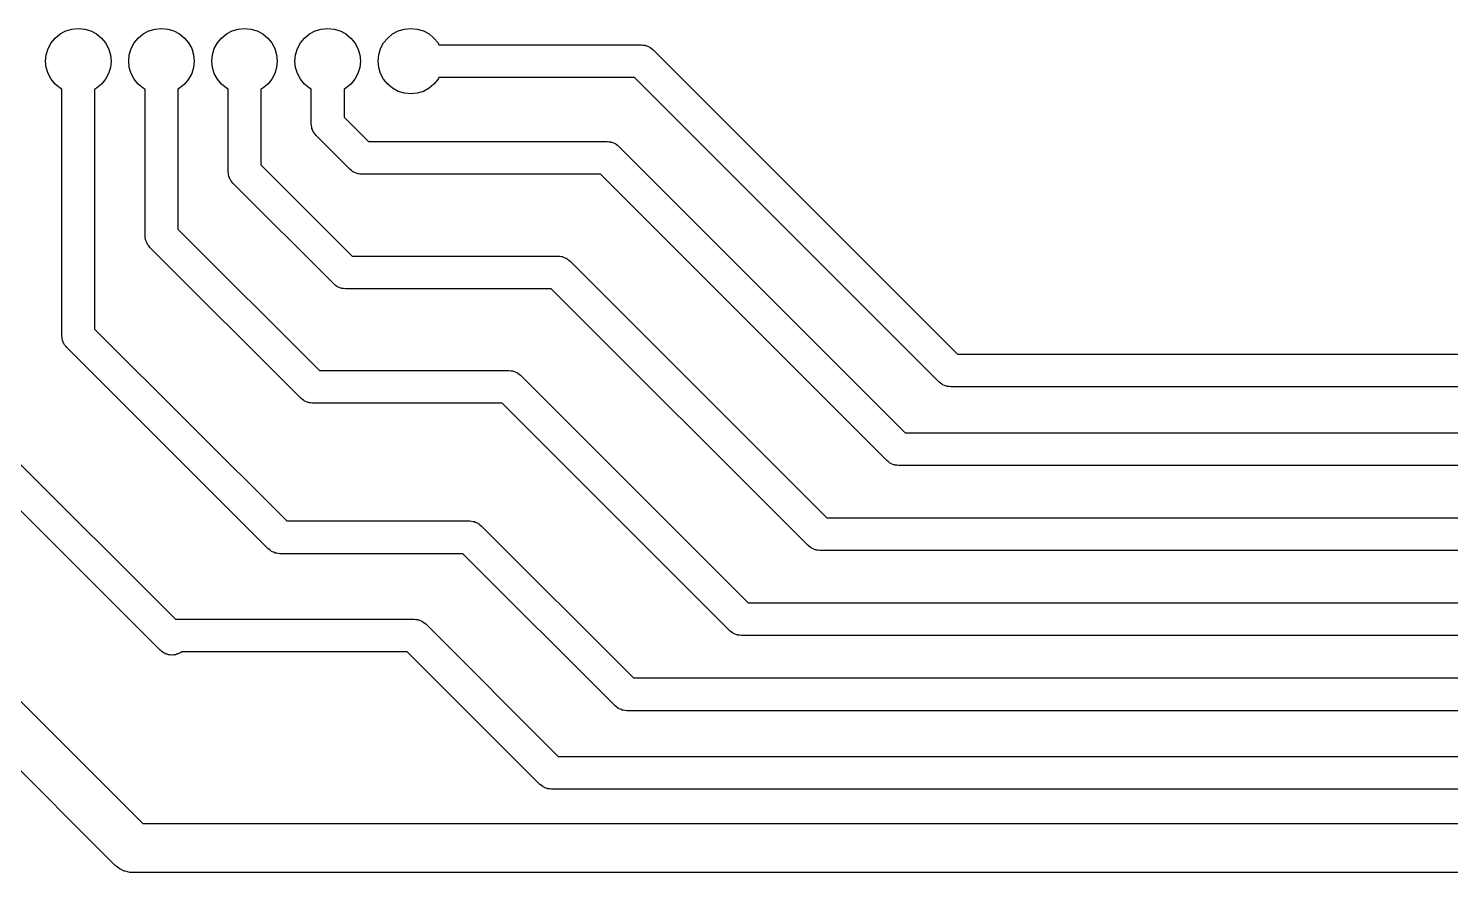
# Model space of a CAD drawing. Extents: x 62 to 248, y -138 to -62.
# Drawn here: x 114.82 to 158.27, y -137.85 to -112.04 of the extents above; entities that cross this region are included whole.
import ezdxf

# ---------------------------------------------------------------- set-up
doc = ezdxf.new("R2010")
doc.units = 0
doc.layers.add('BLACK', color=7, linetype='CONTINUOUS')

msp = doc.modelspace()

# ---------------------------------------------------------------- linework, layer by layer
at = {"layer": 'BLACK', "linetype": 'CONTINUOUS'}
for p, q in [((115.957, -112.116), (116.145, -112.059)), ((116.145, -112.059), (116.34, -112.04)), ((116.34, -112.04), (116.535, -112.059)), ((116.535, -112.059), (116.723, -112.116)), ((118.497, -112.116), (118.685, -112.059)), ((118.685, -112.059), (118.88, -112.04)), ((118.88, -112.04), (119.075, -112.059)), ((119.075, -112.059), (119.263, -112.116)), ((121.037, -112.116), (121.225, -112.059)), ((121.225, -112.059), (121.42, -112.04)), ((121.42, -112.04), (121.615, -112.059)), ((121.615, -112.059), (121.803, -112.116)), ((123.577, -112.116), (123.765, -112.059)), ((123.765, -112.059), (123.96, -112.04)), ((123.96, -112.04), (124.155, -112.059)), ((124.155, -112.059), (124.343, -112.116)), ((126.117, -112.116), (126.305, -112.059)), ((126.305, -112.059), (126.5, -112.04)), ((126.5, -112.04), (126.695, -112.059)), ((126.695, -112.059), (126.883, -112.116)), ((115.416, -112.657), (115.509, -112.484)), ((115.509, -112.484), (115.633, -112.333)), ((115.633, -112.333), (115.784, -112.209)), ((115.784, -112.209), (115.957, -112.116)), ((116.723, -112.116), (116.896, -112.209)), ((116.896, -112.209), (117.047, -112.333)), ((117.047, -112.333), (117.171, -112.484)), ((117.171, -112.484), (117.264, -112.657)), ((117.956, -112.657), (118.049, -112.484)), ((118.049, -112.484), (118.173, -112.333)), ((118.173, -112.333), (118.324, -112.209)), ((118.324, -112.209), (118.497, -112.116)), ((119.263, -112.116), (119.436, -112.209)), ((119.436, -112.209), (119.587, -112.333)), ((119.587, -112.333), (119.711, -112.484)), ((119.711, -112.484), (119.804, -112.657)), ((120.496, -112.657), (120.589, -112.484)), ((120.589, -112.484), (120.713, -112.333)), ((120.713, -112.333), (120.864, -112.209)), ((120.864, -112.209), (121.037, -112.116)), ((121.803, -112.116), (121.976, -112.209)), ((121.976, -112.209), (122.127, -112.333)), ((122.127, -112.333), (122.251, -112.484)), ((122.251, -112.484), (122.344, -112.657)), ((123.036, -112.657), (123.129, -112.484)), ((123.129, -112.484), (123.253, -112.333)), ((123.253, -112.333), (123.404, -112.209)), ((123.404, -112.209), (123.577, -112.116)), ((124.343, -112.116), (124.516, -112.209)), ((124.516, -112.209), (124.667, -112.333)), ((124.667, -112.333), (124.791, -112.484)), ((124.791, -112.484), (124.884, -112.657)), ((125.576, -112.657), (125.669, -112.484)), ((125.669, -112.484), (125.793, -112.333)), ((125.793, -112.333), (125.944, -112.209)), ((125.944, -112.209), (126.117, -112.116)), ((126.883, -112.116), (127.056, -112.209)), ((127.056, -112.209), (127.207, -112.333)), ((127.207, -112.333), (127.331, -112.484)), ((127.331, -112.484), (127.361, -112.54)), ((127.361, -112.54), (133.54, -112.54)), ((133.54, -112.54), (133.593, -112.548)), ((115.34, -113.04), (115.359, -112.845)), ((115.359, -112.845), (115.416, -112.657)), ((117.264, -112.657), (117.321, -112.845)), ((117.321, -112.845), (117.34, -113.04)), ((117.88, -113.04), (117.899, -112.845)), ((117.899, -112.845), (117.956, -112.657)), ((119.804, -112.657), (119.861, -112.845)), ((119.861, -112.845), (119.88, -113.04)), ((120.42, -113.04), (120.439, -112.845)), ((120.439, -112.845), (120.496, -112.657)), ((122.344, -112.657), (122.401, -112.845)), ((122.401, -112.845), (122.42, -113.04)), ((122.96, -113.04), (122.979, -112.845)), ((122.979, -112.845), (123.036, -112.657)), ((124.884, -112.657), (124.941, -112.845)), ((124.941, -112.845), (124.96, -113.04)), ((125.5, -113.04), (125.519, -112.845)), ((125.519, -112.845), (125.576, -112.657)), ((133.593, -112.548), (133.646, -112.551)), ((133.646, -112.551), (133.663, -112.558)), ((133.663, -112.558), (133.681, -112.56)), ((133.681, -112.56), (133.73, -112.582)), ((133.73, -112.582), (133.78, -112.601)), ((133.78, -112.601), (133.794, -112.612)), ((133.794, -112.612), (133.81, -112.619)), ((133.81, -112.619), (133.851, -112.654)), ((133.851, -112.654), (133.894, -112.686)), ((133.894, -112.686), (143.207, -122)), ((115.359, -113.235), (115.34, -113.04)), ((115.416, -113.423), (115.359, -113.235)), ((117.321, -113.235), (117.264, -113.423)), ((117.34, -113.04), (117.321, -113.235)), ((117.899, -113.235), (117.88, -113.04)), ((117.956, -113.423), (117.899, -113.235)), ((119.861, -113.235), (119.804, -113.423)), ((119.88, -113.04), (119.861, -113.235)), ((120.439, -113.235), (120.42, -113.04)), ((120.496, -113.423), (120.439, -113.235)), ((122.401, -113.235), (122.344, -113.423)), ((122.42, -113.04), (122.401, -113.235)), ((122.979, -113.235), (122.96, -113.04)), ((123.036, -113.423), (122.979, -113.235)), ((124.941, -113.235), (124.884, -113.423)), ((124.96, -113.04), (124.941, -113.235)), ((125.519, -113.235), (125.5, -113.04)), ((125.576, -113.423), (125.519, -113.235)), ((115.509, -113.596), (115.416, -113.423)), ((115.633, -113.747), (115.509, -113.596)), ((115.784, -113.871), (115.633, -113.747)), ((117.047, -113.747), (116.896, -113.871)), ((117.171, -113.596), (117.047, -113.747)), ((117.264, -113.423), (117.171, -113.596)), ((118.049, -113.596), (117.956, -113.423)), ((118.173, -113.747), (118.049, -113.596)), ((118.324, -113.871), (118.173, -113.747)), ((119.587, -113.747), (119.436, -113.871)), ((119.711, -113.596), (119.587, -113.747)), ((119.804, -113.423), (119.711, -113.596)), ((120.589, -113.596), (120.496, -113.423)), ((120.713, -113.747), (120.589, -113.596)), ((120.864, -113.871), (120.713, -113.747)), ((122.127, -113.747), (121.976, -113.871)), ((122.251, -113.596), (122.127, -113.747)), ((122.344, -113.423), (122.251, -113.596)), ((123.129, -113.596), (123.036, -113.423)), ((123.253, -113.747), (123.129, -113.596)), ((123.404, -113.871), (123.253, -113.747)), ((124.667, -113.747), (124.516, -113.871)), ((124.791, -113.596), (124.667, -113.747)), ((124.884, -113.423), (124.791, -113.596)), ((125.669, -113.596), (125.576, -113.423)), ((125.793, -113.747), (125.669, -113.596)), ((125.944, -113.871), (125.793, -113.747)), ((127.207, -113.747), (127.056, -113.871)), ((127.331, -113.596), (127.207, -113.747)), ((127.361, -113.54), (127.331, -113.596)), ((133.333, -113.54), (127.361, -113.54)), ((142.646, -122.854), (133.333, -113.54)), ((115.84, -113.901), (115.784, -113.871)), ((115.84, -121.44), (115.84, -113.901)), ((116.896, -113.871), (116.84, -113.901)), ((116.84, -113.901), (116.84, -121.233)), ((118.38, -113.901), (118.324, -113.871)), ((118.38, -118.38), (118.38, -113.901)), ((119.436, -113.871), (119.38, -113.901)), ((119.38, -113.901), (119.38, -118.173)), ((120.92, -113.901), (120.864, -113.871)), ((120.92, -116.42), (120.92, -113.901)), ((121.976, -113.871), (121.92, -113.901)), ((121.92, -113.901), (121.92, -116.213)), ((123.46, -113.901), (123.404, -113.871)), ((123.46, -114.96), (123.46, -113.901)), ((124.516, -113.871), (124.46, -113.901)), ((124.46, -113.901), (124.46, -114.753)), ((126.117, -113.964), (125.944, -113.871)), ((126.305, -114.021), (126.117, -113.964)), ((126.5, -114.04), (126.305, -114.021)), ((126.695, -114.021), (126.5, -114.04)), ((126.883, -113.964), (126.695, -114.021)), ((127.056, -113.871), (126.883, -113.964)), ((123.468, -115.013), (123.46, -114.96)), ((123.471, -115.066), (123.468, -115.013)), ((123.478, -115.083), (123.471, -115.066)), ((123.48, -115.101), (123.478, -115.083)), ((123.502, -115.15), (123.48, -115.101)), ((123.521, -115.2), (123.502, -115.15)), ((124.46, -114.753), (125.207, -115.5)), ((123.532, -115.214), (123.521, -115.2)), ((123.539, -115.23), (123.532, -115.214)), ((123.574, -115.271), (123.539, -115.23)), ((123.606, -115.314), (123.574, -115.271)), ((124.646, -116.354), (123.606, -115.314)), ((125.207, -115.5), (132.5, -115.5)), ((132.5, -115.5), (132.553, -115.508)), ((132.553, -115.508), (132.606, -115.511)), ((132.606, -115.511), (132.623, -115.518)), ((132.623, -115.518), (132.641, -115.52)), ((132.641, -115.52), (132.69, -115.542)), ((132.69, -115.542), (132.74, -115.561)), ((132.74, -115.561), (132.754, -115.572)), ((132.754, -115.572), (132.77, -115.579)), ((132.77, -115.579), (132.811, -115.614)), ((132.811, -115.614), (132.854, -115.646)), ((132.854, -115.646), (141.607, -124.4)), ((120.928, -116.473), (120.92, -116.42)), ((121.92, -116.213), (124.707, -119)), ((124.689, -116.386), (124.646, -116.354)), ((124.73, -116.421), (124.689, -116.386)), ((124.746, -116.428), (124.73, -116.421)), ((124.76, -116.439), (124.746, -116.428)), ((124.81, -116.458), (124.76, -116.439)), ((120.931, -116.526), (120.928, -116.473)), ((120.938, -116.543), (120.931, -116.526)), ((120.94, -116.561), (120.938, -116.543)), ((120.962, -116.61), (120.94, -116.561)), ((120.981, -116.66), (120.962, -116.61)), ((120.992, -116.674), (120.981, -116.66)), ((120.999, -116.69), (120.992, -116.674)), ((121.034, -116.731), (120.999, -116.69)), ((121.066, -116.774), (121.034, -116.731)), ((124.146, -119.854), (121.066, -116.774)), ((124.859, -116.48), (124.81, -116.458)), ((124.877, -116.482), (124.859, -116.48)), ((124.894, -116.489), (124.877, -116.482)), ((124.947, -116.492), (124.894, -116.489)), ((125, -116.5), (124.947, -116.492)), ((132.293, -116.5), (125, -116.5)), ((141.046, -125.254), (132.293, -116.5)), ((117.47, -137.63), (97.4754, -117.636)), ((99.6107, -117.65), (118.311, -136.35)), ((119.38, -118.173), (123.707, -122.5)), ((118.388, -118.433), (118.38, -118.38)), ((118.391, -118.486), (118.388, -118.433)), ((118.398, -118.503), (118.391, -118.486)), ((118.4, -118.521), (118.398, -118.503)), ((118.422, -118.57), (118.4, -118.521)), ((118.441, -118.62), (118.422, -118.57)), ((118.452, -118.634), (118.441, -118.62)), ((118.459, -118.65), (118.452, -118.634)), ((118.494, -118.691), (118.459, -118.65)), ((118.526, -118.734), (118.494, -118.691)), ((123.146, -123.354), (118.526, -118.734)), ((124.707, -119), (131, -119)), ((131, -119), (131.053, -119.008)), ((131.053, -119.008), (131.106, -119.011)), ((131.106, -119.011), (131.123, -119.018)), ((131.123, -119.018), (131.141, -119.02)), ((131.141, -119.02), (131.19, -119.042)), ((131.19, -119.042), (131.24, -119.061)), ((131.24, -119.061), (131.254, -119.072)), ((131.254, -119.072), (131.27, -119.079)), ((131.27, -119.079), (131.311, -119.114)), ((131.311, -119.114), (131.354, -119.146)), ((131.354, -119.146), (139.207, -127)), ((124.189, -119.886), (124.146, -119.854)), ((124.23, -119.921), (124.189, -119.886)), ((124.246, -119.928), (124.23, -119.921)), ((124.26, -119.939), (124.246, -119.928)), ((124.31, -119.958), (124.26, -119.939)), ((124.359, -119.98), (124.31, -119.958)), ((124.377, -119.982), (124.359, -119.98)), ((124.394, -119.989), (124.377, -119.982)), ((124.447, -119.992), (124.394, -119.989)), ((124.5, -120), (124.447, -119.992)), ((130.793, -120), (124.5, -120)), ((138.646, -127.854), (130.793, -120)), ((116.84, -121.233), (122.707, -127.1)), ((115.848, -121.493), (115.84, -121.44)), ((115.851, -121.546), (115.848, -121.493)), ((115.858, -121.563), (115.851, -121.546)), ((115.86, -121.581), (115.858, -121.563)), ((115.882, -121.63), (115.86, -121.581)), ((115.901, -121.68), (115.882, -121.63)), ((115.912, -121.694), (115.901, -121.68)), ((115.919, -121.71), (115.912, -121.694)), ((115.954, -121.751), (115.919, -121.71)), ((115.986, -121.794), (115.954, -121.751)), ((122.146, -127.954), (115.986, -121.794)), ((143.207, -122), (186.393, -122)), ((123.707, -122.5), (129.5, -122.5)), ((129.5, -122.5), (129.553, -122.508)), ((129.553, -122.508), (129.606, -122.511)), ((129.606, -122.511), (129.623, -122.518)), ((129.623, -122.518), (129.641, -122.52)), ((129.641, -122.52), (129.69, -122.542)), ((129.69, -122.542), (129.74, -122.561)), ((129.74, -122.561), (129.754, -122.572)), ((129.754, -122.572), (129.77, -122.579)), ((129.77, -122.579), (129.811, -122.614)), ((129.811, -122.614), (129.854, -122.646)), ((129.854, -122.646), (136.807, -129.6)), ((142.689, -122.886), (142.646, -122.854)), ((142.73, -122.921), (142.689, -122.886)), ((142.746, -122.928), (142.73, -122.921)), ((142.76, -122.939), (142.746, -122.928)), ((142.81, -122.958), (142.76, -122.939)), ((142.859, -122.98), (142.81, -122.958)), ((123.189, -123.386), (123.146, -123.354)), ((123.23, -123.421), (123.189, -123.386)), ((142.877, -122.982), (142.859, -122.98)), ((142.894, -122.989), (142.877, -122.982)), ((142.947, -122.992), (142.894, -122.989)), ((143, -123), (142.947, -122.992)), ((186.6, -123), (143, -123)), ((123.246, -123.428), (123.23, -123.421)), ((123.26, -123.439), (123.246, -123.428)), ((123.31, -123.458), (123.26, -123.439)), ((123.359, -123.48), (123.31, -123.458)), ((123.377, -123.482), (123.359, -123.48)), ((123.394, -123.489), (123.377, -123.482)), ((123.447, -123.492), (123.394, -123.489)), ((123.5, -123.5), (123.447, -123.492)), ((129.293, -123.5), (123.5, -123.5)), ((136.246, -130.454), (129.293, -123.5)), ((141.607, -124.4), (191.393, -124.4)), ((114.3, -125.093), (119.307, -130.1)), ((141.089, -125.286), (141.046, -125.254)), ((141.13, -125.321), (141.089, -125.286)), ((141.146, -125.328), (141.13, -125.321)), ((141.16, -125.339), (141.146, -125.328)), ((141.21, -125.358), (141.16, -125.339)), ((141.259, -125.38), (141.21, -125.358)), ((141.277, -125.382), (141.259, -125.38)), ((141.294, -125.389), (141.277, -125.382)), ((141.347, -125.392), (141.294, -125.389)), ((141.4, -125.4), (141.347, -125.392)), ((191.6, -125.4), (141.4, -125.4)), ((118.846, -131.054), (113.446, -125.654)), ((122.707, -127.1), (128.3, -127.1)), ((128.3, -127.1), (128.353, -127.108)), ((128.353, -127.108), (128.406, -127.111)), ((128.406, -127.111), (128.423, -127.118)), ((128.423, -127.118), (128.441, -127.12)), ((128.441, -127.12), (128.49, -127.142)), ((128.49, -127.142), (128.54, -127.161)), ((128.54, -127.161), (128.554, -127.172)), ((128.554, -127.172), (128.57, -127.179)), ((128.57, -127.179), (128.611, -127.214)), ((128.611, -127.214), (128.654, -127.246)), ((128.654, -127.246), (133.307, -131.9)), ((139.207, -127), (192.093, -127)), ((122.189, -127.986), (122.146, -127.954)), ((122.23, -128.021), (122.189, -127.986)), ((122.246, -128.028), (122.23, -128.021)), ((122.26, -128.039), (122.246, -128.028)), ((122.31, -128.058), (122.26, -128.039)), ((122.359, -128.08), (122.31, -128.058)), ((122.377, -128.082), (122.359, -128.08)), ((122.394, -128.089), (122.377, -128.082)), ((122.447, -128.092), (122.394, -128.089)), ((122.5, -128.1), (122.447, -128.092)), ((128.093, -128.1), (122.5, -128.1)), ((132.746, -132.754), (128.093, -128.1)), ((138.689, -127.886), (138.646, -127.854)), ((138.73, -127.921), (138.689, -127.886)), ((138.746, -127.928), (138.73, -127.921)), ((138.76, -127.939), (138.746, -127.928)), ((138.81, -127.958), (138.76, -127.939)), ((138.859, -127.98), (138.81, -127.958)), ((138.877, -127.982), (138.859, -127.98)), ((138.894, -127.989), (138.877, -127.982)), ((138.947, -127.992), (138.894, -127.989)), ((139, -128), (138.947, -127.992)), ((192.3, -128), (139, -128)), ((136.807, -129.6), (192.793, -129.6)), ((119.307, -130.1), (126.6, -130.1)), ((126.6, -130.1), (126.653, -130.108)), ((126.653, -130.108), (126.706, -130.111)), ((126.706, -130.111), (126.723, -130.118)), ((126.723, -130.118), (126.741, -130.12)), ((126.741, -130.12), (126.79, -130.142)), ((126.79, -130.142), (126.84, -130.161)), ((126.84, -130.161), (126.854, -130.172)), ((126.854, -130.172), (126.87, -130.179)), ((126.87, -130.179), (126.911, -130.214)), ((126.911, -130.214), (126.954, -130.246)), ((126.954, -130.246), (131.007, -134.3)), ((136.289, -130.486), (136.246, -130.454)), ((136.33, -130.521), (136.289, -130.486)), ((136.346, -130.528), (136.33, -130.521)), ((136.36, -130.539), (136.346, -130.528)), ((136.41, -130.558), (136.36, -130.539)), ((136.459, -130.58), (136.41, -130.558)), ((136.477, -130.582), (136.459, -130.58)), ((136.494, -130.589), (136.477, -130.582)), ((136.547, -130.592), (136.494, -130.589)), ((136.6, -130.6), (136.547, -130.592)), ((193, -130.6), (136.6, -130.6)), ((118.875, -131.075), (118.846, -131.054)), ((118.9, -131.1), (118.875, -131.075)), ((118.932, -131.117), (118.9, -131.1)), ((118.96, -131.139), (118.932, -131.117)), ((118.994, -131.151), (118.96, -131.139)), ((119.025, -131.168), (118.994, -131.151)), ((119.06, -131.176), (119.025, -131.168)), ((119.094, -131.189), (119.06, -131.176)), ((119.129, -131.191), (119.094, -131.189)), ((119.164, -131.199), (119.129, -131.191)), ((119.2, -131.196), (119.164, -131.199)), ((119.236, -131.199), (119.2, -131.196)), ((119.271, -131.191), (119.236, -131.199)), ((119.306, -131.189), (119.271, -131.191)), ((119.34, -131.176), (119.306, -131.189)), ((119.375, -131.168), (119.34, -131.176)), ((119.406, -131.151), (119.375, -131.168)), ((119.44, -131.139), (119.406, -131.151)), ((119.468, -131.117), (119.44, -131.139)), ((119.5, -131.1), (119.468, -131.117)), ((126.393, -131.1), (119.5, -131.1)), ((119.5, -131.1), (119.5, -131.1)), ((130.446, -135.154), (126.393, -131.1)), ((133.307, -131.9), (193.993, -131.9)), ((132.789, -132.786), (132.746, -132.754)), ((132.83, -132.821), (132.789, -132.786)), ((132.846, -132.828), (132.83, -132.821)), ((132.86, -132.839), (132.846, -132.828)), ((132.91, -132.858), (132.86, -132.839)), ((132.959, -132.88), (132.91, -132.858)), ((132.977, -132.882), (132.959, -132.88)), ((132.994, -132.889), (132.977, -132.882)), ((133.047, -132.892), (132.994, -132.889)), ((133.1, -132.9), (133.047, -132.892)), ((194.2, -132.9), (133.1, -132.9)), ((131.007, -134.3), (195.493, -134.3)), ((130.489, -135.186), (130.446, -135.154)), ((130.53, -135.221), (130.489, -135.186)), ((130.546, -135.228), (130.53, -135.221)), ((130.56, -135.239), (130.546, -135.228)), ((130.61, -135.258), (130.56, -135.239)), ((130.659, -135.28), (130.61, -135.258)), ((130.677, -135.282), (130.659, -135.28)), ((130.694, -135.289), (130.677, -135.282)), ((130.747, -135.292), (130.694, -135.289)), ((130.8, -135.3), (130.747, -135.292)), ((195.7, -135.3), (130.8, -135.3)), ((118.311, -136.35), (206.289, -136.35)), ((117.529, -137.678), (117.47, -137.63)), ((117.588, -137.727), (117.529, -137.678)), ((117.598, -137.732), (117.588, -137.727)), ((117.606, -137.738), (117.598, -137.732)), ((117.675, -137.771), (117.606, -137.738)), ((117.743, -137.805), (117.675, -137.771)), ((117.754, -137.807), (117.743, -137.805)), ((117.764, -137.812), (117.754, -137.807)), ((117.839, -137.827), (117.764, -137.812)), ((117.913, -137.845), (117.839, -137.827)), ((117.928, -137.846), (117.913, -137.845)), ((117.935, -137.847), (117.928, -137.846)), ((117.946, -137.847), (117.935, -137.847)), ((118, -137.85), (117.946, -137.847)), ((206.6, -137.85), (118, -137.85))]:
    msp.add_line(p, q, dxfattribs=at)

doc.saveas('drawing.dxf')
